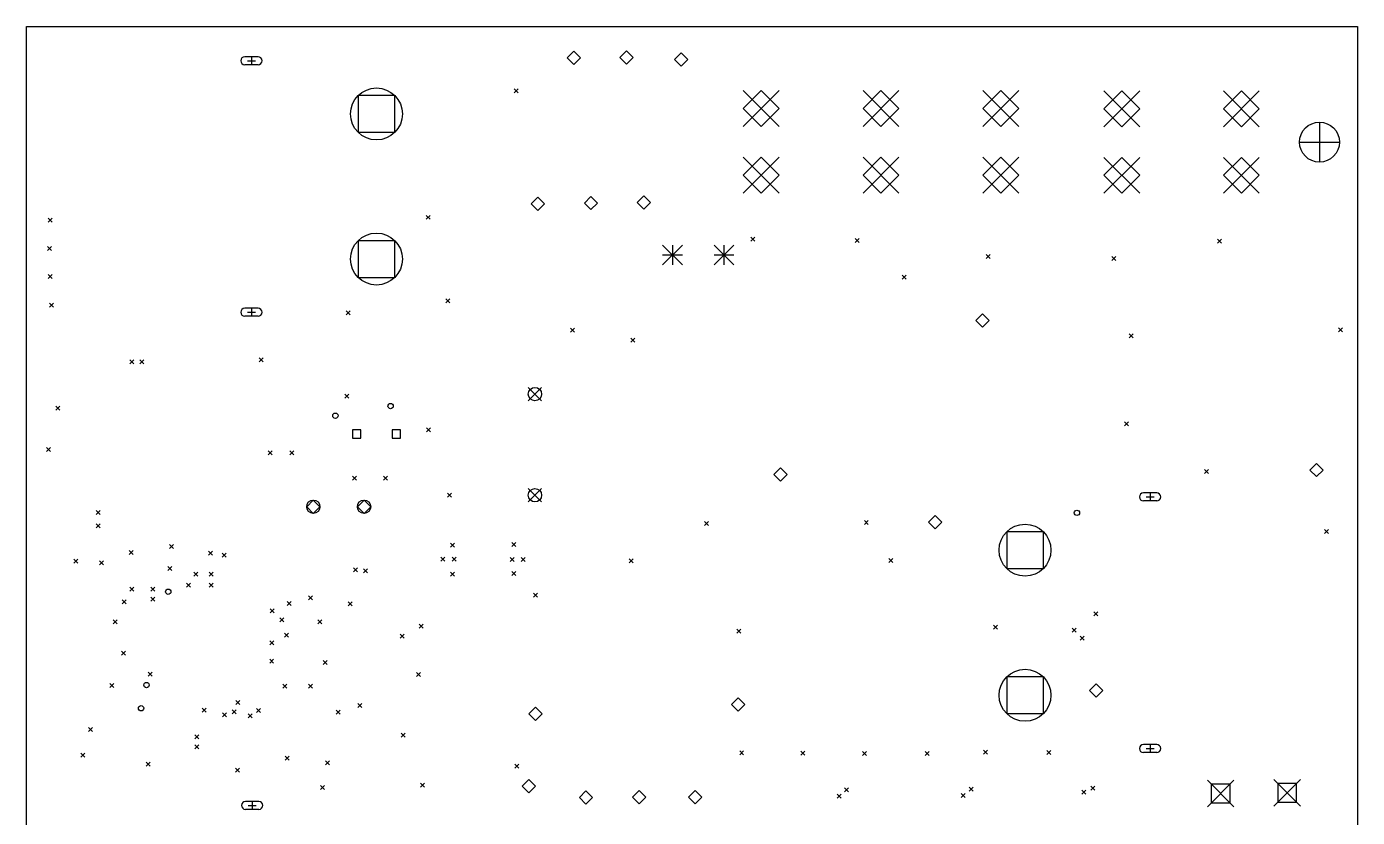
# Model space of a CAD drawing. Extents: x 148 to 250, y -220 to -100.
# Drawn here: x 150 to 250, y -159.4 to -100 of the extents above; entities that cross this region are included whole.
import ezdxf

# ---------------------------------------------------------------- set-up
doc = ezdxf.new("R2010")
doc.units = 0
doc.layers.add('BLACK', color=7, linetype='CONTINUOUS')

msp = doc.modelspace()

# ---------------------------------------------------------------- linework, layer by layer
at = {"layer": 'BLACK', "linetype": 'CONTINUOUS'}
for p, q in [((150, -100), (250, -100)), ((150, -180), (150, -100)), ((250, -100), (250, -180)), ((191.115, -101.851), (190.615, -102.351)), ((191.615, -102.351), (191.115, -101.851)), ((195.072, -101.809), (194.572, -102.309)), ((195.572, -102.309), (195.072, -101.809)), ((199.175, -101.975), (198.675, -102.475)), ((199.675, -102.475), (199.175, -101.975)), ((167.39, -102.26), (166.39, -102.26)), ((167.39, -102.86), (166.39, -102.86)), ((166.59, -102.56), (167.19, -102.56)), ((166.89, -102.26), (166.89, -102.86)), ((190.615, -102.351), (191.115, -102.851)), ((191.115, -102.851), (191.615, -102.351)), ((194.572, -102.309), (195.072, -102.809)), ((195.072, -102.809), (195.572, -102.309)), ((198.675, -102.475), (199.175, -102.975)), ((199.175, -102.975), (199.675, -102.475)), ((186.64, -104.67), (186.94, -104.97)), ((186.94, -104.67), (186.64, -104.97)), ((203.85, -104.8), (206.55, -107.5)), ((206.55, -104.8), (203.85, -107.5)), ((205.2, -104.8), (203.85, -106.15)), ((206.55, -106.15), (205.2, -104.8)), ((212.85, -104.8), (215.55, -107.5)), ((215.55, -104.8), (212.85, -107.5)), ((214.2, -104.8), (212.85, -106.15)), ((215.55, -106.15), (214.2, -104.8)), ((221.85, -104.8), (224.55, -107.5)), ((224.55, -104.8), (221.85, -107.5)), ((223.2, -104.8), (221.85, -106.15)), ((224.55, -106.15), (223.2, -104.8)), ((230.95, -104.82), (233.65, -107.52)), ((233.65, -104.82), (230.95, -107.52)), ((232.3, -104.82), (230.95, -106.17)), ((233.65, -106.17), (232.3, -104.82)), ((239.93, -104.82), (242.63, -107.52)), ((242.63, -104.82), (239.93, -107.52)), ((241.28, -104.82), (239.93, -106.17)), ((242.63, -106.17), (241.28, -104.82)), ((177.669, -105.181), (174.911, -105.181)), ((174.911, -105.181), (174.911, -107.939)), ((177.669, -107.939), (177.669, -105.181)), ((203.85, -106.15), (205.2, -107.5)), ((205.2, -107.5), (206.55, -106.15)), ((212.85, -106.15), (214.2, -107.5)), ((214.2, -107.5), (215.55, -106.15)), ((221.85, -106.15), (223.2, -107.5)), ((223.2, -107.5), (224.55, -106.15)), ((230.95, -106.17), (232.3, -107.52)), ((232.3, -107.52), (233.65, -106.17)), ((239.93, -106.17), (241.28, -107.52)), ((241.28, -107.52), (242.63, -106.17)), ((174.911, -107.939), (177.669, -107.939)), ((247.15, -107.175), (247.15, -110.175)), ((245.65, -108.675), (248.65, -108.675)), ((203.85, -109.8), (206.55, -112.5)), ((206.55, -109.8), (203.85, -112.5)), ((205.2, -109.8), (203.85, -111.15)), ((206.55, -111.15), (205.2, -109.8)), ((212.85, -109.8), (215.55, -112.5)), ((215.55, -109.8), (212.85, -112.5)), ((214.2, -109.8), (212.85, -111.15)), ((215.55, -111.15), (214.2, -109.8)), ((221.85, -109.8), (224.55, -112.5)), ((224.55, -109.8), (221.85, -112.5)), ((223.2, -109.8), (221.85, -111.15)), ((224.55, -111.15), (223.2, -109.8)), ((230.95, -109.82), (233.65, -112.52)), ((233.65, -109.82), (230.95, -112.52)), ((232.3, -109.82), (230.95, -111.17)), ((233.65, -111.17), (232.3, -109.82)), ((239.93, -109.82), (242.63, -112.52)), ((242.63, -109.82), (239.93, -112.52)), ((241.28, -109.82), (239.93, -111.17)), ((242.63, -111.17), (241.28, -109.82)), ((203.85, -111.15), (205.2, -112.5)), ((205.2, -112.5), (206.55, -111.15)), ((212.85, -111.15), (214.2, -112.5)), ((214.2, -112.5), (215.55, -111.15)), ((221.85, -111.15), (223.2, -112.5)), ((223.2, -112.5), (224.55, -111.15)), ((230.95, -111.17), (232.3, -112.52)), ((232.3, -112.52), (233.65, -111.17)), ((239.93, -111.17), (241.28, -112.52)), ((241.28, -112.52), (242.63, -111.17)), ((188.425, -112.8), (187.925, -113.3)), ((188.925, -113.3), (188.425, -112.8)), ((192.41, -112.749), (191.91, -113.249)), ((192.91, -113.249), (192.41, -112.749)), ((196.388, -112.702), (195.888, -113.202)), ((196.888, -113.202), (196.388, -112.702)), ((187.925, -113.3), (188.425, -113.8)), ((188.425, -113.8), (188.925, -113.3)), ((191.91, -113.249), (192.41, -113.749)), ((192.41, -113.749), (192.91, -113.249)), ((195.888, -113.202), (196.388, -113.702)), ((196.388, -113.702), (196.888, -113.202)), ((151.62, -114.39), (151.92, -114.69)), ((151.92, -114.39), (151.62, -114.69)), ((180.025, -114.175), (180.325, -114.475)), ((180.325, -114.175), (180.025, -114.475)), ((204.425, -115.814), (204.725, -116.114)), ((204.725, -115.814), (204.425, -116.114)), ((212.25, -115.925), (212.55, -116.225)), ((212.55, -115.925), (212.25, -116.225)), ((239.5, -115.975), (239.8, -116.275)), ((239.8, -115.975), (239.5, -116.275)), ((151.56, -116.51), (151.86, -116.81)), ((151.86, -116.51), (151.56, -116.81)), ((177.669, -116.081), (174.911, -116.081)), ((174.911, -116.081), (174.911, -118.839)), ((177.669, -118.839), (177.669, -116.081)), ((197.786, -116.404), (199.286, -117.904)), ((199.286, -116.404), (197.786, -117.904)), ((198.536, -116.404), (198.536, -117.904)), ((201.654, -116.404), (203.154, -117.904)), ((203.154, -116.404), (201.654, -117.904)), ((202.404, -116.404), (202.404, -117.904)), ((197.786, -117.154), (199.286, -117.154)), ((201.654, -117.154), (203.154, -117.154)), ((222.1, -117.11), (222.4, -117.41)), ((222.4, -117.11), (222.1, -117.41)), ((231.54, -117.27), (231.84, -117.57)), ((231.84, -117.27), (231.54, -117.57)), ((151.63, -118.63), (151.93, -118.93)), ((151.93, -118.63), (151.63, -118.93)), ((174.911, -118.839), (177.669, -118.839)), ((215.8, -118.675), (216.1, -118.975)), ((216.1, -118.675), (215.8, -118.975)), ((151.731, -120.78), (152.03, -121.08)), ((152.03, -120.78), (151.731, -121.08)), ((181.5, -120.45), (181.8, -120.75)), ((181.8, -120.45), (181.5, -120.75)), ((167.39, -121.16), (166.39, -121.16)), ((167.39, -121.76), (166.39, -121.76)), ((166.59, -121.46), (167.19, -121.46)), ((166.89, -121.16), (166.89, -121.76)), ((174.019, -121.355), (174.32, -121.655)), ((174.32, -121.355), (174.019, -121.655)), ((221.84, -121.565), (221.34, -122.065)), ((222.34, -122.065), (221.84, -121.565)), ((190.875, -122.65), (191.175, -122.95)), ((191.175, -122.65), (190.875, -122.95)), ((221.34, -122.065), (221.84, -122.565)), ((221.84, -122.565), (222.34, -122.065)), ((248.59, -122.615), (248.89, -122.915)), ((248.89, -122.615), (248.59, -122.915)), ((195.41, -123.39), (195.71, -123.69)), ((195.71, -123.39), (195.41, -123.69)), ((232.84, -123.065), (233.14, -123.365)), ((233.14, -123.065), (232.84, -123.365)), ((167.47, -124.89), (167.77, -125.19)), ((167.77, -124.89), (167.47, -125.19)), ((157.75, -125.04), (158.05, -125.34)), ((158.05, -125.04), (157.75, -125.34)), ((158.5, -125.04), (158.8, -125.34)), ((158.8, -125.04), (158.5, -125.34)), ((173.921, -127.61), (174.221, -127.91)), ((174.221, -127.61), (173.921, -127.91)), ((187.7, -127.1), (188.7, -128.1)), ((188.7, -127.1), (187.7, -128.1)), ((152.19, -128.52), (152.49, -128.82)), ((152.49, -128.52), (152.19, -128.82)), ((232.49, -129.69), (232.79, -129.99)), ((232.79, -129.69), (232.49, -129.99)), ((175.118, -130.282), (174.482, -130.282)), ((174.482, -130.282), (174.482, -130.918)), ((174.482, -130.918), (175.118, -130.918)), ((175.118, -130.918), (175.118, -130.282)), ((178.093, -130.282), (177.457, -130.282)), ((177.457, -130.282), (177.457, -130.918)), ((177.457, -130.918), (178.093, -130.918)), ((178.093, -130.918), (178.093, -130.282)), ((180.05, -130.125), (180.35, -130.425)), ((180.35, -130.125), (180.05, -130.425)), ((151.5, -131.61), (151.8, -131.91)), ((151.8, -131.61), (151.5, -131.91)), ((168.159, -131.87), (168.459, -132.17)), ((168.459, -131.87), (168.159, -132.17)), ((169.77, -131.87), (170.07, -132.17)), ((170.07, -131.87), (169.77, -132.17)), ((246.925, -132.805), (246.425, -133.305)), ((247.425, -133.305), (246.925, -132.805)), ((174.49, -133.76), (174.79, -134.06)), ((174.79, -133.76), (174.49, -134.06)), ((176.81, -133.76), (177.11, -134.06)), ((177.11, -133.76), (176.81, -134.06)), ((206.65, -133.15), (206.15, -133.65)), ((206.15, -133.65), (206.65, -134.15)), ((207.15, -133.65), (206.65, -133.15)), ((206.65, -134.15), (207.15, -133.65)), ((238.505, -133.265), (238.805, -133.565)), ((238.805, -133.265), (238.505, -133.565)), ((246.425, -133.305), (246.925, -133.805)), ((246.925, -133.805), (247.425, -133.305)), ((187.7, -134.7), (188.7, -135.7)), ((188.7, -134.7), (187.7, -135.7)), ((171.545, -135.56), (171.045, -136.06)), ((172.045, -136.06), (171.545, -135.56)), ((175.355, -135.56), (174.855, -136.06)), ((175.855, -136.06), (175.355, -135.56)), ((181.625, -135.05), (181.925, -135.35)), ((181.925, -135.05), (181.625, -135.35)), ((234.925, -135.025), (233.925, -135.025)), ((234.925, -135.625), (233.925, -135.625)), ((234.125, -135.325), (234.725, -135.325)), ((234.425, -135.025), (234.425, -135.625)), ((155.225, -136.35), (155.525, -136.65)), ((155.525, -136.35), (155.225, -136.65)), ((171.045, -136.06), (171.545, -136.56)), ((171.545, -136.56), (172.045, -136.06)), ((174.855, -136.06), (175.355, -136.56)), ((175.355, -136.56), (175.855, -136.06)), ((218.275, -136.725), (217.775, -137.225)), ((218.775, -137.225), (218.275, -136.725)), ((155.225, -137.35), (155.525, -137.65)), ((155.525, -137.35), (155.225, -137.65)), ((200.95, -137.175), (201.25, -137.475)), ((201.25, -137.175), (200.95, -137.475)), ((212.95, -137.1), (213.25, -137.4)), ((213.25, -137.1), (212.95, -137.4)), ((217.775, -137.225), (218.275, -137.725)), ((218.275, -137.725), (218.775, -137.225)), ((226.404, -137.946), (223.646, -137.946)), ((223.646, -137.946), (223.646, -140.704)), ((226.404, -140.704), (226.404, -137.946)), ((247.525, -137.775), (247.825, -138.075)), ((247.825, -137.775), (247.525, -138.075)), ((160.74, -138.89), (161.04, -139.19)), ((161.04, -138.89), (160.74, -139.19)), ((181.85, -138.8), (182.15, -139.1)), ((182.15, -138.8), (181.85, -139.1)), ((186.45, -138.75), (186.75, -139.05)), ((186.75, -138.75), (186.45, -139.05)), ((153.55, -140), (153.85, -140.3)), ((153.85, -140), (153.55, -140.3)), ((157.7, -139.35), (158, -139.65)), ((158, -139.35), (157.7, -139.65)), ((163.66, -139.39), (163.96, -139.69)), ((163.96, -139.39), (163.66, -139.69)), ((164.7, -139.55), (164.999, -139.85)), ((164.999, -139.55), (164.7, -139.85)), ((181.12, -139.85), (181.42, -140.15)), ((181.42, -139.85), (181.12, -140.15)), ((181.975, -139.85), (182.275, -140.15)), ((182.275, -139.85), (181.975, -140.15)), ((186.325, -139.875), (186.625, -140.175)), ((186.625, -139.875), (186.325, -140.175)), ((187.175, -139.875), (187.475, -140.175)), ((187.475, -139.875), (187.175, -140.175)), ((195.275, -139.975), (195.575, -140.275)), ((195.575, -139.975), (195.275, -140.275)), ((214.8, -139.95), (215.1, -140.25)), ((215.1, -139.95), (214.8, -140.25)), ((155.488, -140.137), (155.788, -140.437)), ((155.788, -140.137), (155.488, -140.437)), ((160.61, -140.55), (160.91, -140.85)), ((160.91, -140.55), (160.61, -140.85)), ((162.574, -140.975), (162.874, -141.275)), ((162.874, -140.975), (162.574, -141.275)), ((163.725, -140.975), (164.024, -141.275)), ((164.024, -140.975), (163.725, -141.275)), ((174.575, -140.663), (174.875, -140.963)), ((174.875, -140.663), (174.575, -140.963)), ((175.325, -140.725), (175.625, -141.025)), ((175.625, -140.725), (175.325, -141.025)), ((181.85, -140.975), (182.15, -141.275)), ((182.15, -140.975), (181.85, -141.275)), ((186.45, -140.92), (186.75, -141.22)), ((186.75, -140.92), (186.45, -141.22)), ((223.646, -140.704), (226.404, -140.704)), ((162.021, -141.804), (162.321, -142.104)), ((162.321, -141.804), (162.021, -142.104)), ((163.725, -141.804), (164.024, -142.104)), ((164.024, -141.804), (163.725, -142.104)), ((157.75, -142.1), (158.05, -142.4)), ((158.05, -142.1), (157.75, -142.4)), ((159.325, -142.855), (159.624, -143.154)), ((159.624, -142.855), (159.325, -143.154)), ((159.331, -142.105), (159.631, -142.405)), ((159.631, -142.105), (159.331, -142.405)), ((171.181, -142.747), (171.481, -143.047)), ((171.481, -142.747), (171.181, -143.047)), ((188.1, -142.55), (188.4, -142.85)), ((188.4, -142.55), (188.1, -142.85)), ((157.175, -143.05), (157.475, -143.35)), ((157.475, -143.05), (157.175, -143.35)), ((168.3, -143.725), (168.6, -144.025)), ((168.6, -143.725), (168.3, -144.025)), ((169.59, -143.19), (169.89, -143.49)), ((169.89, -143.19), (169.59, -143.49)), ((174.17, -143.2), (174.47, -143.5)), ((174.47, -143.2), (174.17, -143.5)), ((230.205, -143.96), (230.505, -144.26)), ((230.505, -143.96), (230.205, -144.26)), ((156.5, -144.55), (156.8, -144.85)), ((156.8, -144.55), (156.5, -144.85)), ((169.02, -144.4), (169.32, -144.701)), ((169.32, -144.4), (169.02, -144.701)), ((171.88, -144.56), (172.18, -144.86)), ((172.18, -144.56), (171.88, -144.86)), ((179.5, -144.875), (179.8, -145.175)), ((179.8, -144.875), (179.5, -145.175)), ((222.65, -144.95), (222.95, -145.25)), ((222.95, -144.95), (222.65, -145.25)), ((169.37, -145.55), (169.67, -145.85)), ((169.67, -145.55), (169.37, -145.85)), ((178.06, -145.64), (178.36, -145.94)), ((178.36, -145.64), (178.06, -145.94)), ((203.36, -145.26), (203.66, -145.56)), ((203.66, -145.26), (203.36, -145.56)), ((228.575, -145.175), (228.875, -145.475)), ((228.875, -145.175), (228.575, -145.475)), ((229.175, -145.775), (229.475, -146.075)), ((229.475, -145.775), (229.175, -146.075)), ((157.12, -146.92), (157.42, -147.22)), ((157.42, -146.92), (157.12, -147.22)), ((168.275, -146.125), (168.575, -146.425)), ((168.575, -146.125), (168.275, -146.425)), ((168.264, -147.513), (168.564, -147.813)), ((168.564, -147.513), (168.264, -147.813)), ((172.275, -147.625), (172.575, -147.925)), ((172.575, -147.625), (172.275, -147.925)), ((159.13, -148.499), (159.43, -148.799)), ((159.43, -148.499), (159.13, -148.799)), ((179.3, -148.525), (179.6, -148.825)), ((179.6, -148.525), (179.3, -148.825)), ((226.404, -148.846), (223.646, -148.846)), ((223.646, -148.846), (223.646, -151.604)), ((226.404, -151.604), (226.404, -148.846)), ((156.25, -149.35), (156.55, -149.65)), ((156.55, -149.35), (156.25, -149.65)), ((169.25, -149.4), (169.55, -149.7)), ((169.55, -149.4), (169.25, -149.7)), ((171.18, -149.38), (171.48, -149.68)), ((171.48, -149.38), (171.18, -149.68)), ((230.375, -149.36), (229.875, -149.86)), ((229.875, -149.86), (230.375, -150.36)), ((230.875, -149.86), (230.375, -149.36)), ((230.375, -150.36), (230.875, -149.86)), ((165.727, -150.63), (166.027, -150.93)), ((166.027, -150.63), (165.727, -150.93)), ((174.89, -150.84), (175.19, -151.14)), ((175.19, -150.84), (174.89, -151.14)), ((203.46, -150.43), (202.96, -150.93)), ((202.96, -150.93), (203.46, -151.43)), ((203.96, -150.93), (203.46, -150.43)), ((203.46, -151.43), (203.96, -150.93)), ((163.199, -151.194), (163.499, -151.494)), ((163.499, -151.194), (163.199, -151.494)), ((164.725, -151.55), (165.024, -151.85)), ((165.024, -151.55), (164.725, -151.85)), ((165.438, -151.321), (165.738, -151.621)), ((165.738, -151.321), (165.438, -151.621)), ((166.65, -151.629), (166.95, -151.929)), ((166.95, -151.629), (166.65, -151.929)), ((167.275, -151.216), (167.575, -151.516)), ((167.575, -151.216), (167.275, -151.516)), ((173.25, -151.35), (173.55, -151.65)), ((173.55, -151.35), (173.25, -151.65)), ((188.235, -151.125), (187.735, -151.625)), ((187.735, -151.625), (188.235, -152.125)), ((188.735, -151.625), (188.235, -151.125)), ((188.235, -152.125), (188.735, -151.625)), ((223.646, -151.604), (226.404, -151.604)), ((154.649, -152.65), (154.95, -152.95)), ((154.95, -152.65), (154.649, -152.95)), ((162.65, -153.19), (162.95, -153.49)), ((162.95, -153.19), (162.65, -153.49)), ((162.65, -153.939), (162.95, -154.239)), ((162.95, -153.939), (162.65, -154.239)), ((178.15, -153.075), (178.45, -153.375)), ((178.45, -153.075), (178.15, -153.375)), ((234.925, -153.925), (233.925, -153.925)), ((234.425, -153.925), (234.425, -154.525)), ((154.075, -154.575), (154.375, -154.875)), ((154.375, -154.575), (154.075, -154.875)), ((169.425, -154.8), (169.725, -155.1)), ((169.725, -154.8), (169.425, -155.1)), ((203.582, -154.398), (203.882, -154.698)), ((203.882, -154.398), (203.582, -154.698)), ((208.17, -154.43), (208.47, -154.73)), ((208.47, -154.43), (208.17, -154.73)), ((212.82, -154.45), (213.12, -154.75)), ((213.12, -154.45), (212.82, -154.75)), ((217.51, -154.45), (217.81, -154.75)), ((217.81, -154.45), (217.51, -154.75)), ((221.91, -154.355), (222.21, -154.655)), ((222.21, -154.355), (221.91, -154.655)), ((226.66, -154.365), (226.96, -154.665)), ((226.96, -154.365), (226.66, -154.665)), ((234.925, -154.525), (233.925, -154.525)), ((234.125, -154.225), (234.725, -154.225)), ((158.975, -155.25), (159.275, -155.55)), ((159.275, -155.25), (158.975, -155.55)), ((165.7, -155.69), (166, -155.99)), ((166, -155.69), (165.7, -155.99)), ((172.45, -155.15), (172.75, -155.45)), ((172.75, -155.15), (172.45, -155.45)), ((186.68, -155.4), (186.98, -155.7)), ((186.98, -155.4), (186.68, -155.7)), ((172.075, -157), (172.375, -157.3)), ((172.375, -157), (172.075, -157.3)), ((179.6, -156.825), (179.9, -157.125)), ((179.9, -156.825), (179.6, -157.125)), ((187.75, -156.55), (187.25, -157.05)), ((188.25, -157.05), (187.75, -156.55)), ((238.725, -156.6), (240.725, -158.6)), ((240.725, -156.6), (238.725, -158.6)), ((240.432, -156.893), (239.018, -156.893)), ((239.018, -156.893), (239.018, -158.307)), ((240.432, -158.307), (240.432, -156.893)), ((243.725, -156.55), (245.725, -158.55)), ((245.725, -156.55), (243.725, -158.55)), ((245.432, -156.843), (244.018, -156.843)), ((244.018, -156.843), (244.018, -158.257)), ((245.432, -158.257), (245.432, -156.843)), ((187.25, -157.05), (187.75, -157.55)), ((187.75, -157.55), (188.25, -157.05)), ((192.034, -157.395), (191.534, -157.895)), ((191.534, -157.895), (192.034, -158.395)), ((192.534, -157.895), (192.034, -157.395)), ((192.034, -158.395), (192.534, -157.895)), ((196.021, -157.379), (195.521, -157.879)), ((195.521, -157.879), (196.021, -158.379)), ((196.521, -157.879), (196.021, -157.379)), ((196.021, -158.379), (196.521, -157.879)), ((200.232, -157.382), (199.732, -157.882)), ((199.732, -157.882), (200.232, -158.382)), ((200.732, -157.882), (200.232, -157.382)), ((200.232, -158.382), (200.732, -157.882)), ((210.92, -157.65), (211.22, -157.95)), ((211.22, -157.65), (210.92, -157.95)), ((211.46, -157.17), (211.76, -157.47)), ((211.76, -157.17), (211.46, -157.47)), ((220.22, -157.6), (220.52, -157.9)), ((220.52, -157.6), (220.22, -157.9)), ((220.84, -157.13), (221.14, -157.43)), ((221.14, -157.13), (220.84, -157.43)), ((229.3, -157.345), (229.6, -157.645)), ((229.6, -157.345), (229.3, -157.645)), ((229.96, -157.045), (230.26, -157.345)), ((230.26, -157.045), (229.96, -157.345)), ((167.45, -158.2), (166.45, -158.2)), ((167.45, -158.8), (166.45, -158.8)), ((166.65, -158.5), (167.25, -158.5)), ((166.95, -158.2), (166.95, -158.8)), ((239.018, -158.307), (240.432, -158.307)), ((244.018, -158.257), (245.432, -158.257))]:
    msp.add_line(p, q, dxfattribs=at)
at = {"layer": 'BLACK'}
for centre, radius in [((176.29, -106.56), 1.95), ((247.15, -108.675), 1.5), ((176.29, -117.46), 1.95), ((188.2, -127.6), 0.5), ((177.35, -128.5), 0.2), ((173.201, -129.225), 0.2), ((188.2, -135.2), 0.5), ((171.545, -136.06), 0.5), ((175.355, -136.06), 0.5), ((228.925, -136.525), 0.2), ((225.025, -139.325), 1.95), ((160.645, -142.45), 0.2), ((225.025, -150.225), 1.95), ((159.009, -149.455), 0.2), ((158.6, -151.204), 0.2)]:
    msp.add_circle(centre, radius, dxfattribs=at)
for centre, start, end in [((166.39, -102.56), 450, 630), ((167.39, -102.56), 270, 450), ((166.39, -121.46), 450, 630), ((167.39, -121.46), 270, 450), ((233.925, -135.325), 450, 630), ((234.925, -135.325), 270, 450), ((233.925, -154.225), 450, 630), ((234.925, -154.225), 270, 450), ((166.45, -158.5), 450, 630), ((167.45, -158.5), 270, 450)]:
    msp.add_arc(centre, 0.3, start, end, dxfattribs=at)

doc.saveas('drawing.dxf')
